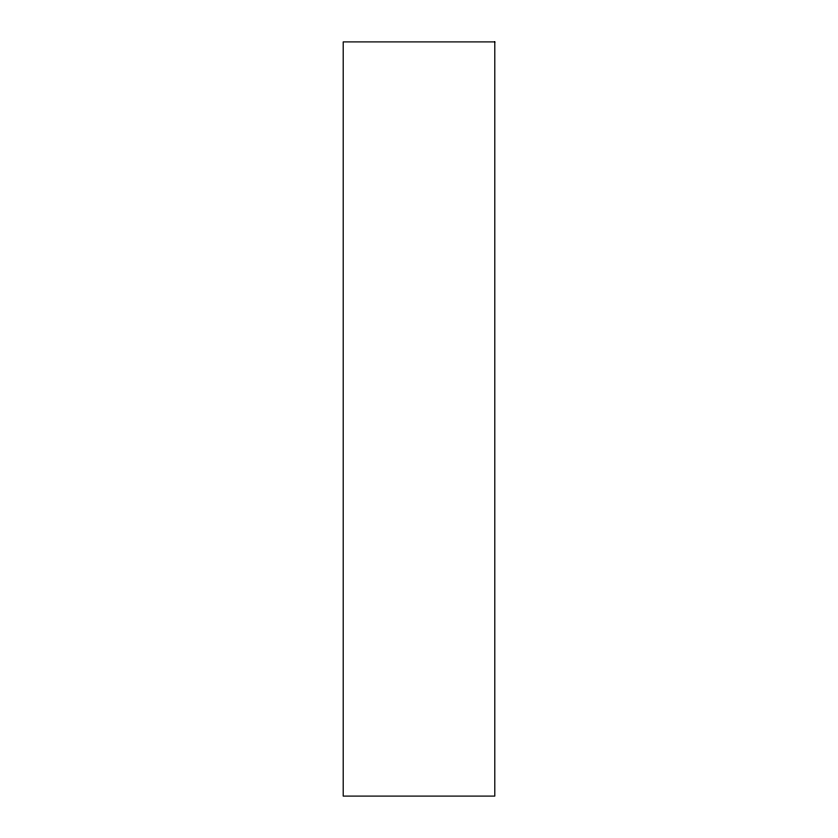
<?xml version="1.0" encoding="UTF-8"?>
<svg xmlns="http://www.w3.org/2000/svg" width="838" height="838" viewBox="0 0 838 838"><rect width="100%" height="100%" fill="white"/><g stroke="black" fill="none" stroke-linecap="round" stroke-linejoin="round"><path stroke-width="1.26" d="M494.797 41.9L343.203 41.9L343.203 796.1L494.797 796.1L494.797 41.9"/></g></svg>
